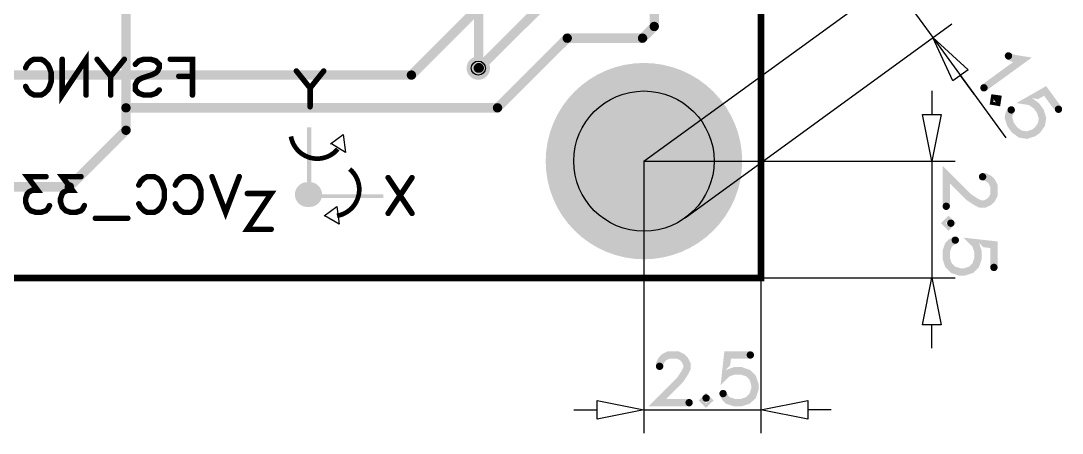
# Model space of a CAD drawing. Extents: x -8.2 to 25.5, y -3.3 to 33.2.
# Drawn here: x 3.19 to 25.45, y -3.32 to 5.5 of the extents above; entities that cross this region are included whole.
import ezdxf

# ---------------------------------------------------------------- set-up
doc = ezdxf.new("R2010")
doc.units = 0
for name, color, linetype in [('Bottom', 6, 'CONTINUOUS'), ('Bottom_Mask', 10, 'CONTINUOUS'), ('Bottom_Silk', 11, 'CONTINUOUS'), ('Drill_Bottom', 8, 'CONTINUOUS'), ('Drill_Top', 7, 'CONTINUOUS'), ('Top', 5, 'CONTINUOUS'), ('Top_Assy', 1, 'CONTINUOUS'), ('Top_Dimension', 14, 'CONTINUOUS'), ('Top_Mask', 3, 'CONTINUOUS'), ('Top_Silk', 2, 'CONTINUOUS')]:
    doc.layers.add(name, color=color, linetype=linetype)

msp = doc.modelspace()

# ---------------------------------------------------------------- linework, layer by layer
at = {"layer": 'Bottom', "linetype": 'CONTINUOUS', "const_width": 0.2}
for points in [[(12.9915, 4.49), (15.9415, 7.44)], [(11.5415, 4.34), (13.1115, 5.91)], [(12.9715, 4.49), (12.9915, 4.49)], [(1.4515, 4.34), (11.5415, 4.34)]]:
    msp.add_lwpolyline(points, dxfattribs=at)
at = {"layer": 'Bottom', "linetype": 'CONTINUOUS'}
for points, const_width in [([(13.0965, 4.49, 1), (12.8465, 4.49, 1), (13.0965, 4.49, 1)], 0.25), ([(12.9215, 4.49, 1), (13.0215, 4.49, 1), (12.9215, 4.49, 1)], 0.1), ([(12.9415, 4.49, 1), (13.0415, 4.49, 1), (12.9415, 4.49, 1)], 0.1), ([(12.9415, 4.49, 1), (13.0415, 4.49, 1), (12.9415, 4.49, 1)], 0.1), ([(17.5115, 2.5, 1), (15.5115, 2.5, 1), (17.5115, 2.5, 1)], 2), ([(11.4915, 4.34, 1), (11.5915, 4.34, 1), (11.4915, 4.34, 1)], 0.1), ([(11.4915, 4.34, 1), (11.5915, 4.34, 1), (11.4915, 4.34, 1)], 0.1)]:
    msp.add_lwpolyline(points, format="xyb", dxfattribs=dict(at, const_width=const_width))
at = {"layer": 'Bottom_Mask', "linetype": 'CONTINUOUS', "const_width": 2.1}
for points in [[(17.5615, 2.5, 1), (15.4615, 2.5, 1), (17.5615, 2.5, 1)], [(15.4615, 2.5, 1), (17.5615, 2.5, 1), (15.4615, 2.5, 1)]]:
    msp.add_lwpolyline(points, format="xyb", dxfattribs=at)
at = {"layer": 'Bottom_Silk', "linetype": 'CONTINUOUS', "const_width": 0.1176}
for points in [[(3.2958, 4.4971), (3.332, 4.5696), (3.4053, 4.6429), (3.4777, 4.6791), (3.6234, 4.6791), (3.6967, 4.6429), (3.7691, 4.5696), (3.8062, 4.4971), (3.8424, 4.3876), (3.8424, 4.2049), (3.8062, 4.0962), (3.7691, 4.0229), (3.6967, 3.9505), (3.6234, 3.9134), (3.4777, 3.9134), (3.4053, 3.9505), (3.332, 4.0229), (3.2958, 4.0962)], [(4.0777, 4.6791), (4.0777, 3.9134), (4.5881, 4.6791), (4.5881, 3.9134)], [(4.8234, 4.6791), (5.1149, 4.3144)], [(5.4063, 4.6791), (5.1149, 4.3144), (5.1149, 3.9134)], [(5.6416, 4.5696), (5.7141, 4.6429), (5.8236, 4.6791), (5.9693, 4.6791), (6.0788, 4.6429), (6.1521, 4.5696), (6.1521, 4.4971), (6.115, 4.4239), (6.0788, 4.3876), (6.0063, 4.3514), (5.7873, 4.2781), (5.7141, 4.2419), (5.6778, 4.2049), (5.6416, 4.1324), (5.6416, 4.0229), (5.7141, 3.9505), (5.8236, 3.9134), (5.9693, 3.9134), (6.0788, 3.9505), (6.1521, 4.0229)], [(6.3873, 4.6791), (6.8616, 4.6791), (6.8616, 3.9134)], [(6.8616, 4.3144), (6.5701, 4.3144)], [(3.7329, 2.1682), (3.3328, 2.1682), (3.551, 1.8768), (3.4415, 1.8768), (3.369, 1.8406), (3.3328, 1.8044), (3.2958, 1.6949), (3.2958, 1.6224), (3.3328, 1.5129), (3.4053, 1.4396), (3.5148, 1.4034), (3.6243, 1.4034), (3.7329, 1.4396), (3.7691, 1.4767), (3.8062, 1.5491)], [(4.4786, 2.1682), (4.0786, 2.1682), (4.2967, 1.8768), (4.1872, 1.8768), (4.1148, 1.8406), (4.0786, 1.8044), (4.0415, 1.6949), (4.0415, 1.6224), (4.0786, 1.5129), (4.151, 1.4396), (4.2605, 1.4034), (4.37, 1.4034), (4.4786, 1.4396), (4.5149, 1.4767), (4.5519, 1.5491)], [(5.7149, 1.9871), (5.7511, 2.0596), (5.8244, 2.1329), (5.8968, 2.1691), (6.0426, 2.1691), (6.1158, 2.1329), (6.1883, 2.0596), (6.2253, 1.9871), (6.2616, 1.8776), (6.2616, 1.6949), (6.2253, 1.5862), (6.1883, 1.5129), (6.1158, 1.4405), (6.0426, 1.4034), (5.8968, 1.4034), (5.8244, 1.4405), (5.7511, 1.5129), (5.7149, 1.5862)], [(6.4968, 1.9871), (6.5331, 2.0596), (6.6063, 2.1329), (6.6788, 2.1691), (6.8245, 2.1691), (6.8978, 2.1329), (6.9702, 2.0596), (7.0073, 1.9871), (7.0435, 1.8776), (7.0435, 1.6949), (7.0073, 1.5862), (6.9702, 1.5129), (6.8978, 1.4405), (6.8245, 1.4034), (6.6788, 1.4034), (6.6063, 1.4405), (6.5331, 1.5129), (6.4968, 1.5862)], [(7.8617, 2.1691), (7.5702, 1.4034), (7.2788, 2.1691)], [(5.4796, 1.2771), (4.7872, 1.2771)]]:
    msp.add_lwpolyline(points, dxfattribs=at)
at = {"layer": 'Bottom_Silk', "linetype": 'CONTINUOUS', "const_width": 0.0588}
for points in [[(4.0483, 4.6791, 1), (4.1071, 4.6791, 1), (4.0483, 4.6791, 1)], [(4.794, 4.6791, 1), (4.8529, 4.6791, 1), (4.794, 4.6791, 1)], [(5.3769, 4.6791, 1), (5.4357, 4.6791, 1), (5.3769, 4.6791, 1)], [(6.3579, 4.6791, 1), (6.4168, 4.6791, 1), (6.3579, 4.6791, 1)], [(3.2663, 4.4971, 1), (3.3252, 4.4971, 1), (3.2663, 4.4971, 1)], [(5.6122, 4.5696, 1), (5.671, 4.5696, 1), (5.6122, 4.5696, 1)], [(5.0855, 4.3144, 1), (5.1443, 4.3144, 1), (5.0855, 4.3144, 1)], [(6.5407, 4.3144, 1), (6.5995, 4.3144, 1), (6.5407, 4.3144, 1)], [(6.8322, 4.3144, 1), (6.891, 4.3144, 1), (6.8322, 4.3144, 1)], [(3.2663, 4.0962, 1), (3.3252, 4.0962, 1), (3.2663, 4.0962, 1)], [(6.1226, 4.0229, 1), (6.1815, 4.0229, 1), (6.1226, 4.0229, 1)], [(4.5587, 3.9134, 1), (4.6176, 3.9134, 1), (4.5587, 3.9134, 1)], [(5.0855, 3.9134, 1), (5.1443, 3.9134, 1), (5.0855, 3.9134, 1)], [(6.8322, 3.9134, 1), (6.891, 3.9134, 1), (6.8322, 3.9134, 1)], [(3.7035, 2.1682, 1), (3.7623, 2.1682, 1), (3.7035, 2.1682, 1)], [(4.4492, 2.1682, 1), (4.5081, 2.1682, 1), (4.4492, 2.1682, 1)], [(7.2494, 2.1691, 1), (7.3082, 2.1691, 1), (7.2494, 2.1691, 1)], [(7.8323, 2.1691, 1), (7.8911, 2.1691, 1), (7.8323, 2.1691, 1)], [(5.6855, 1.9871, 1), (5.7443, 1.9871, 1), (5.6855, 1.9871, 1)], [(6.4674, 1.9871, 1), (6.5263, 1.9871, 1), (6.4674, 1.9871, 1)], [(3.7768, 1.5491, 1), (3.8356, 1.5491, 1), (3.7768, 1.5491, 1)], [(4.5225, 1.5491, 1), (4.5813, 1.5491, 1), (4.5225, 1.5491, 1)], [(5.6855, 1.5862, 1), (5.7443, 1.5862, 1), (5.6855, 1.5862, 1)], [(6.4674, 1.5862, 1), (6.5263, 1.5862, 1), (6.4674, 1.5862, 1)], [(4.7578, 1.2771, 1), (4.8166, 1.2771, 1), (4.7578, 1.2771, 1)], [(5.4502, 1.2771, 1), (5.509, 1.2771, 1), (5.4502, 1.2771, 1)]]:
    msp.add_lwpolyline(points, format="xyb", dxfattribs=at)
at = {"layer": 'Drill_Bottom'}
for centre, radius in [((12.9715, 4.49), 0.15), ((16.5115, 2.5), 1.5)]:
    msp.add_circle(centre, radius, dxfattribs=at)
at = {"layer": 'Drill_Top'}
for centre, radius in [((12.9715, 4.49), 0.15), ((16.5115, 2.5), 1.5)]:
    msp.add_circle(centre, radius, dxfattribs=at)
at = {"layer": 'Top', "linetype": 'CONTINUOUS', "const_width": 0.2}
for points in [[(16.7315, 7.7), (16.7315, 5.38)], [(5.4415, 6.2), (5.4415, 3.64)], [(12.9815, 6.2), (12.9815, 4.5)], [(16.7315, 5.38), (16.4815, 5.13)], [(14.8715, 5.13), (13.3815, 3.64)], [(16.4815, 5.13), (14.8715, 5.13)], [(12.9815, 4.5), (12.9715, 4.49)], [(5.4415, 3.64), (5.4415, 3.16)], [(13.3815, 3.64), (5.4415, 3.64)], [(5.4415, 3.16), (4.2315, 1.95)], [(4.2315, 1.95), (1.6015, 1.95)]]:
    msp.add_lwpolyline(points, dxfattribs=at)
at = {"layer": 'Top', "linetype": 'CONTINUOUS'}
for points, const_width in [([(16.6815, 5.38, 1), (16.7815, 5.38, 1), (16.6815, 5.38, 1)], 0.1), ([(16.6815, 5.38, 1), (16.7815, 5.38, 1), (16.6815, 5.38, 1)], 0.1), ([(14.8215, 5.13, 1), (14.9215, 5.13, 1), (14.8215, 5.13, 1)], 0.1), ([(14.8215, 5.13, 1), (14.9215, 5.13, 1), (14.8215, 5.13, 1)], 0.1), ([(16.4315, 5.13, 1), (16.5315, 5.13, 1), (16.4315, 5.13, 1)], 0.1), ([(16.4315, 5.13, 1), (16.5315, 5.13, 1), (16.4315, 5.13, 1)], 0.1), ([(13.0965, 4.49, 1), (12.8465, 4.49, 1), (13.0965, 4.49, 1)], 0.25), ([(12.9215, 4.49, 1), (13.0215, 4.49, 1), (12.9215, 4.49, 1)], 0.1), ([(12.9315, 4.5, 1), (13.0315, 4.5, 1), (12.9315, 4.5, 1)], 0.1), ([(12.9315, 4.5, 1), (13.0315, 4.5, 1), (12.9315, 4.5, 1)], 0.1), ([(17.5115, 2.5, 1), (15.5115, 2.5, 1), (17.5115, 2.5, 1)], 2), ([(5.3915, 3.64, 1), (5.4915, 3.64, 1), (5.3915, 3.64, 1)], 0.1), ([(5.3915, 3.64, 1), (5.4915, 3.64, 1), (5.3915, 3.64, 1)], 0.1), ([(5.3915, 3.64, 1), (5.4915, 3.64, 1), (5.3915, 3.64, 1)], 0.1), ([(13.3315, 3.64, 1), (13.4315, 3.64, 1), (13.3315, 3.64, 1)], 0.1), ([(13.3315, 3.64, 1), (13.4315, 3.64, 1), (13.3315, 3.64, 1)], 0.1), ([(5.3915, 3.16, 1), (5.4915, 3.16, 1), (5.3915, 3.16, 1)], 0.1), ([(5.3915, 3.16, 1), (5.4915, 3.16, 1), (5.3915, 3.16, 1)], 0.1), ([(4.1815, 1.95, 1), (4.2815, 1.95, 1), (4.1815, 1.95, 1)], 0.1), ([(4.1815, 1.95, 1), (4.2815, 1.95, 1), (4.1815, 1.95, 1)], 0.1)]:
    msp.add_lwpolyline(points, format="xyb", dxfattribs=dict(at, const_width=const_width))
at = {"layer": 'Top_Assy', "linetype": 'CONTINUOUS', "const_width": 0.14}
msp.add_lwpolyline([(0, 28.99), (19.0115, 28.99), (19.0115, 0), (0, 0), (0, 28.99)], dxfattribs=at)
at = {"layer": 'Top_Dimension', "linetype": 'CONTINUOUS'}
for points in [[(16.5115, 2.5), (22.2131, 6.6466)], [(21.8088, 6.3525), (22.6888, 5.1425)], [(17.3915, 1.29), (23.0931, 5.4366)], [(22.6888, 5.1425), (23.4387, 4.4514), (23.1152, 4.2162), (22.6888, 5.1425)], [(22.6888, 5.1425), (24.2471, 2.9998)], [(23.571, 3.9294), (23.2769, 4.3338)], [(22.6615, 4), (22.6615, 3.5)], [(22.6615, 2.5), (22.4615, 3.5), (22.8615, 3.5), (22.6615, 2.5)], [(16.5115, 2.5), (23.1615, 2.5)], [(16.5115, 2.5), (16.5115, -3.32)], [(22.6615, 2.5), (22.6615, 0)], [(19.0115, 0), (23.1615, 0)], [(19.0115, 0), (19.0115, -3.32)], [(22.6615, 0), (22.8615, -1), (22.4615, -1), (22.6615, 0)], [(22.6615, -1.5), (22.6615, -1)], [(16.5115, -2.82), (15.5115, -3.02), (15.5115, -2.62), (16.5115, -2.82)], [(19.0115, -2.82), (20.0115, -2.62), (20.0115, -3.02), (19.0115, -2.82)], [(15.0115, -2.82), (15.5115, -2.82)], [(16.5115, -2.82), (19.0115, -2.82)], [(20.5115, -2.82), (20.0115, -2.82)]]:
    msp.add_lwpolyline(points, dxfattribs=at)
at = {"layer": 'Top_Dimension', "linetype": 'CONTINUOUS', "const_width": 0.1569}
for points in [[(24.3025, 4.7506), (24.3999, 4.7006), (24.6029, 4.6676), (23.7779, 4.0682)], [(25.3717, 3.6094), (25.0866, 4.0019), (24.7047, 3.7842), (24.7722, 3.7735), (24.898, 3.6844), (24.9831, 3.5672), (25.029, 3.42), (25.0083, 3.2842), (24.9185, 3.1593), (24.8404, 3.1026), (24.6939, 3.0558), (24.5574, 3.0774), (24.4325, 3.1672), (24.3474, 3.2844), (24.3006, 3.4309), (24.3122, 3.499), (24.3613, 3.5957)], [(24.0697, 3.8328), (24.0014, 3.8428), (23.9907, 3.7753), (24.0588, 3.7637), (24.0697, 3.8328)], [(23.7489, 2.1653), (23.7971, 2.1653), (23.8949, 2.117), (23.9431, 2.0687), (23.9914, 1.971), (23.9914, 1.7767), (23.9431, 1.6801), (23.8949, 1.6319), (23.7971, 1.5824), (23.7006, 1.5824), (23.6029, 1.6319), (23.458, 1.7284), (22.9717, 2.2147), (22.9717, 1.5341)], [(23.0694, 1.1721), (23.02, 1.2204), (22.9717, 1.1721), (23.02, 1.1227), (23.0694, 1.1721)], [(23.9914, 0.2261), (23.9914, 0.7113), (23.5546, 0.7596), (23.6029, 0.7113), (23.6523, 0.5653), (23.6523, 0.4204), (23.6029, 0.2744), (23.5063, 0.1767), (23.3603, 0.1284), (23.2637, 0.1284), (23.1177, 0.1767), (23.02, 0.2744), (22.9717, 0.4204), (22.9717, 0.5653), (23.02, 0.7113), (23.0694, 0.7596), (23.166, 0.809)], [(16.8462, -1.8895), (16.8462, -1.8412), (16.8945, -1.7435), (16.9428, -1.6952), (17.0405, -1.647), (17.2348, -1.647), (17.3314, -1.6952), (17.3797, -1.7435), (17.4291, -1.8412), (17.4291, -1.9378), (17.3797, -2.0355), (17.2831, -2.1804), (16.7968, -2.6667), (17.4774, -2.6667)], [(18.7854, -1.647), (18.3003, -1.647), (18.252, -2.0838), (18.3003, -2.0355), (18.4463, -1.9861), (18.5911, -1.9861), (18.7371, -2.0355), (18.8348, -2.1321), (18.8831, -2.2781), (18.8831, -2.3747), (18.8348, -2.5207), (18.7371, -2.6184), (18.5911, -2.6667), (18.4463, -2.6667), (18.3003, -2.6184), (18.252, -2.569), (18.2025, -2.4724)], [(17.8394, -2.569), (17.7911, -2.6184), (17.8394, -2.6667), (17.8888, -2.6184), (17.8394, -2.569)]]:
    msp.add_lwpolyline(points, dxfattribs=at)
at = {"layer": 'Top_Dimension', "linetype": 'CONTINUOUS', "const_width": 0.0784}
for points in [[(24.2632, 4.7506, 1), (24.3417, 4.7506, 1), (24.2632, 4.7506, 1)], [(23.7387, 4.0682, 1), (23.8171, 4.0682, 1), (23.7387, 4.0682, 1)], [(24.0305, 3.8328, 1), (24.1089, 3.8328, 1), (24.0305, 3.8328, 1)], [(24.3221, 3.5957, 1), (24.4005, 3.5957, 1), (24.3221, 3.5957, 1)], [(25.3325, 3.6094, 1), (25.4109, 3.6094, 1), (25.3325, 3.6094, 1)], [(23.7096, 2.1653, 1), (23.7881, 2.1653, 1), (23.7096, 2.1653, 1)], [(22.9325, 1.5341, 1), (23.0109, 1.5341, 1), (22.9325, 1.5341, 1)], [(23.0302, 1.1721, 1), (23.1086, 1.1721, 1), (23.0302, 1.1721, 1)], [(23.1268, 0.809, 1), (23.2052, 0.809, 1), (23.1268, 0.809, 1)], [(23.9522, 0.2261, 1), (24.0307, 0.2261, 1), (23.9522, 0.2261, 1)], [(18.7462, -1.647, 1), (18.8246, -1.647, 1), (18.7462, -1.647, 1)], [(16.807, -1.8895, 1), (16.8854, -1.8895, 1), (16.807, -1.8895, 1)], [(18.1633, -2.4724, 1), (18.2418, -2.4724, 1), (18.1633, -2.4724, 1)], [(17.4382, -2.6667, 1), (17.5166, -2.6667, 1), (17.4382, -2.6667, 1)], [(17.8002, -2.569, 1), (17.8786, -2.569, 1), (17.8002, -2.569, 1)]]:
    msp.add_lwpolyline(points, format="xyb", dxfattribs=at)
at = {"layer": 'Top_Mask', "linetype": 'CONTINUOUS', "const_width": 2.1}
for points in [[(17.5615, 2.5, 1), (15.4615, 2.5, 1), (17.5615, 2.5, 1)], [(15.4615, 2.5, 1), (17.5615, 2.5, 1), (15.4615, 2.5, 1)]]:
    msp.add_lwpolyline(points, format="xyb", dxfattribs=at)
at = {"layer": 'Top_Silk', "linetype": 'CONTINUOUS'}
for points, const_width in [([(9.0843, 4.4276), (9.3757, 4.0629), (9.3757, 3.662)], 0.1176), ([(9.6672, 4.4276), (9.3757, 4.0629)], 0.1176), ([(8.9665, 3.0275), (8.9809, 2.9642), (9.0025, 2.9029), (9.0308, 2.8444), (9.0656, 2.7896), (9.1065, 2.7391), (9.1528, 2.6935), (9.204, 2.6536), (9.2594, 2.6197), (9.3183, 2.5923), (9.38, 2.5718), (9.4435, 2.5585), (9.5082, 2.5525), (9.5731, 2.5539), (9.6375, 2.5627), (9.7005, 2.5787), (9.7612, 2.6018), (9.8189, 2.6317), (9.8728, 2.6679), (9.9222, 2.71), (9.9665, 2.7575)], 0.1), ([(9.9515, 1.33), (10.0149, 1.3444), (10.0762, 1.3659), (10.1346, 1.3943), (10.1894, 1.4291), (10.24, 1.4699), (10.2855, 1.5162), (10.3255, 1.5674), (10.3594, 1.6229), (10.3867, 1.6818), (10.4072, 1.7434), (10.4205, 1.807), (10.4265, 1.8717), (10.4252, 1.9366), (10.4164, 2.001), (10.4003, 2.0639), (10.3772, 2.1246), (10.3474, 2.1823), (10.3111, 2.2362), (10.269, 2.2857), (10.2215, 2.33)], 0.1), ([(11.0443, 2.1476), (11.5547, 1.382)], 0.1176), ([(11.5547, 2.1476), (11.0443, 1.382)], 0.1176), ([(8.0343, 1.8076), (8.5447, 1.8076), (8.0343, 1.042), (8.5447, 1.042)], 0.1176)]:
    msp.add_lwpolyline(points, dxfattribs=dict(at, const_width=const_width))
for points, const_width in [([(9.0549, 4.4276, 1), (9.1137, 4.4276, 1), (9.0549, 4.4276, 1)], 0.0588), ([(9.6378, 4.4276, 1), (9.6966, 4.4276, 1), (9.6378, 4.4276, 1)], 0.0588), ([(9.3463, 4.0629, 1), (9.4051, 4.0629, 1), (9.3463, 4.0629, 1)], 0.0588), ([(9.3463, 3.662, 1), (9.4051, 3.662, 1), (9.3463, 3.662, 1)], 0.0588), ([(9.449, 1.785, 1), (9.184, 1.785, 1), (9.449, 1.785, 1)], 0.265), ([(9.499, 1.785, 1), (9.234, 1.785, 1), (9.499, 1.785, 1)], 0.265), ([(11.0149, 2.1476, 1), (11.0737, 2.1476, 1), (11.0149, 2.1476, 1)], 0.0588), ([(11.5253, 2.1476, 1), (11.5841, 2.1476, 1), (11.5253, 2.1476, 1)], 0.0588), ([(8.0049, 1.8076, 1), (8.0637, 1.8076, 1), (8.0049, 1.8076, 1)], 0.0588), ([(11.0149, 1.382, 1), (11.0737, 1.382, 1), (11.0149, 1.382, 1)], 0.0588), ([(11.5253, 1.382, 1), (11.5841, 1.382, 1), (11.5253, 1.382, 1)], 0.0588), ([(8.5153, 1.042, 1), (8.5741, 1.042, 1), (8.5153, 1.042, 1)], 0.0588)]:
    msp.add_lwpolyline(points, format="xyb", dxfattribs=dict(at, const_width=const_width))
for points in [[(9.8115, 2.8675), (10.0815, 3.0675), (10.1315, 2.6875), (9.8315, 2.8675), (9.8115, 2.8675)], [(9.674, 1.3325), (9.944, 1.5325), (9.994, 1.1525), (9.694, 1.3325), (9.674, 1.3325)]]:
    msp.add_lwpolyline(points, dxfattribs=at)
at = {"layer": 'Top_Silk'}
for points in [[(9.3115, 3.22), (9.4015, 3.22), (9.3115, 1.99), (9.4015, 1.99)], [(9.3165, 2.05), (9.3665, 2.05), (9.3165, 1.52), (9.3665, 1.52)], [(9.5915, 1.79), (10.9415, 1.79), (9.5915, 1.71), (10.9415, 1.71)]]:
    msp.add_solid(points, dxfattribs=at)

doc.saveas('drawing.dxf')
